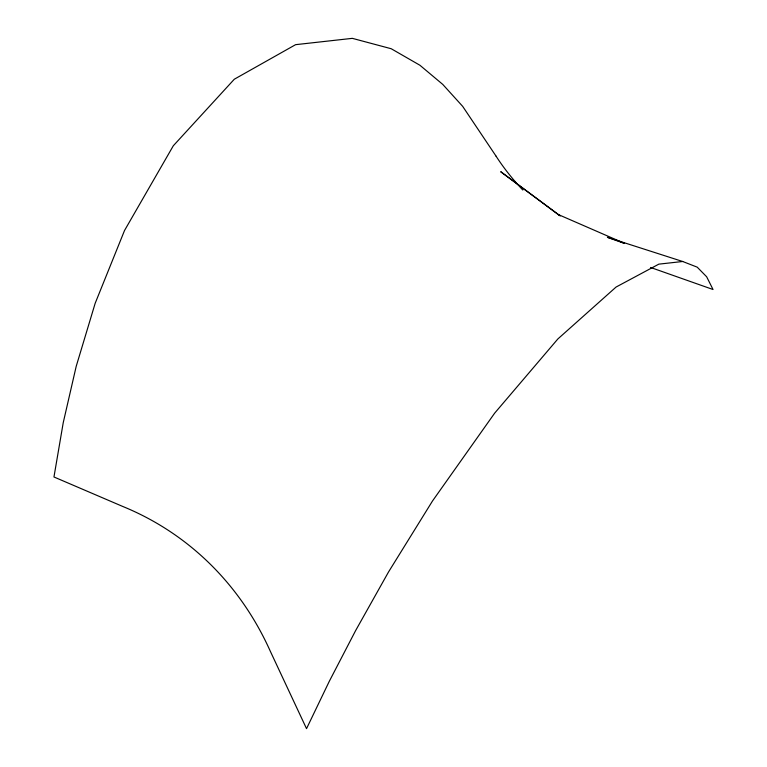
<?xml version="1.0" encoding="UTF-8"?>
<svg xmlns="http://www.w3.org/2000/svg" width="767" height="767" viewBox="0 0 767 767"><rect width="100%" height="100%" fill="white"/><g stroke="black" fill="none" stroke-linecap="round" stroke-linejoin="round"><path stroke-width="1.15" d="M650.579 267.462L713.042 289.514L706.647 276.762L697.213 267.156L682.697 261.499L658.834 264.145L616.083 287.04L557.868 338.947L494.638 413.173L432.521 500.956L388.514 572L355.591 630.647L329.311 681.278L306.532 728.65L270.348 651.336A376.894 318.449 -56.2 0 0 122.499 506.354L53.958 476.978L63.239 422.665L76.201 366.348L95.166 303.301L124.522 230.512L173.313 145.768L234.309 79.222L295.602 44.668L352.331 38.35L391.208 48.733L419.904 65.243L442.751 84.399L462.674 106.364L496.096 156.2M682.697 261.499L607.406 237.319L624.53 243.475M558.769 214.913L500.717 171.712L558.462 214.616L624.52 243.388M558.462 214.616L560.274 215.978M522.816 190.024A258.565 200.379 11.8 0 1 496.086 156.209"/></g></svg>
